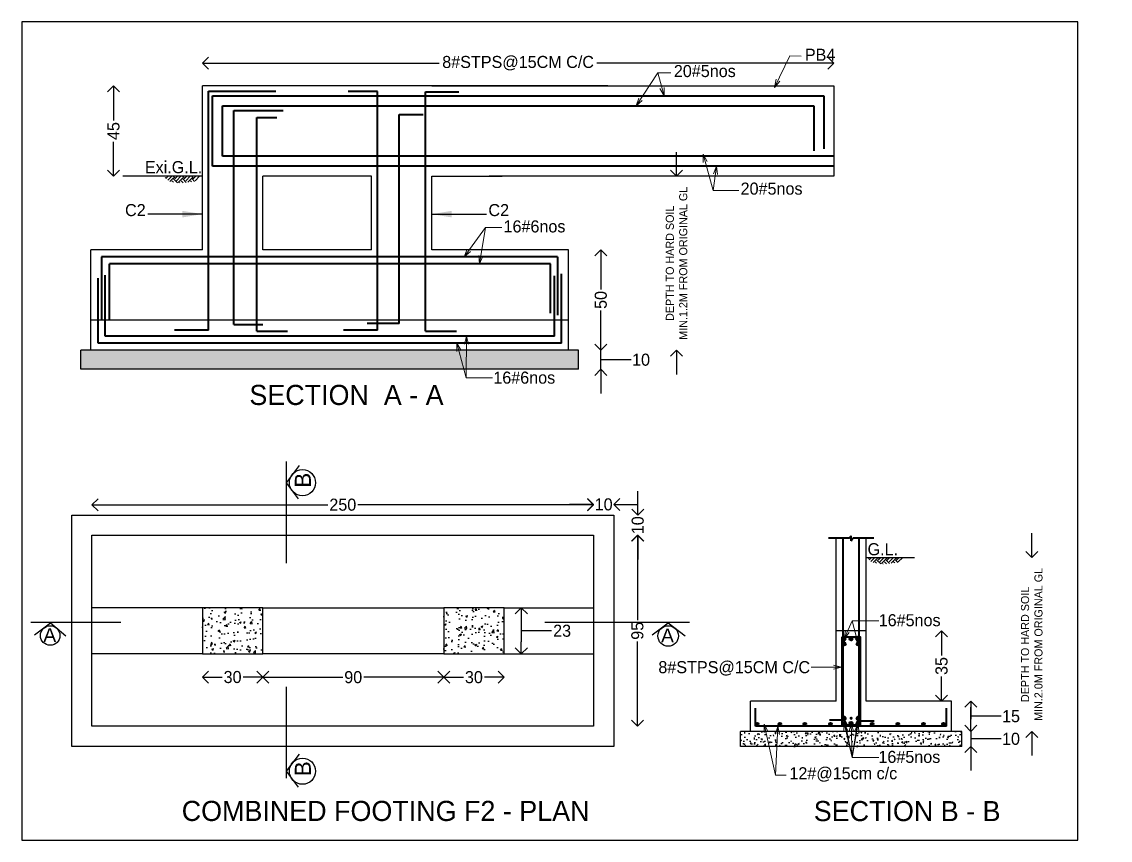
# Model space of a CAD drawing. Header units: metres. Extents: x -16 to 65907, y -5261 to 15511.
# Drawn here: x 34432 to 34973, y 14363 to 14770 of the extents above; entities that cross this region are included whole.
import ezdxf

# ---------------------------------------------------------------- set-up
doc = ezdxf.new("R2010")
doc.units = ezdxf.units.M
doc.header["$PDMODE"] = 67
doc.header["$PDSIZE"] = -5
doc.layers.get('0').update_dxf_attribs({"color": 6})
doc.layers.add('BC-PLASTER', color=86, linetype='Continuous')
doc.styles.add('ARIAL', font='arial.ttf', dxfattribs={"height": 0.2})
doc.styles.add('ARIEL', font='arial.ttf')
doc.styles.add('BC-1IN10-3', font='FreeSans.ttf', dxfattribs={"height": 6})
doc.styles.add('BC-1IN50-1', font='FreeSans.ttf', dxfattribs={"height": 10})
doc.styles.add('krishna 1', font='arial.ttf', dxfattribs={"height": 20})
doc.dimstyles.new('BC-1IN10-3', dxfattribs={"dimtxt": 6, "dimasz": 6, "dimexe": 0.18, "dimexo": 0.0625, "dimgap": 1, "dimtad": 0, "dimtoh": 1, "dimzin": 12, "dimdsep": 46, "dimtxsty": 'BC-1IN10-3', "dimblk": 'OPEN90', "dimcen": 0.09, "dimse1": 1, "dimse2": 1, "dimclrd": 256, "dimclre": 256, "dimclrt": 7, "dimadec": 0, "dimazin": 0, "dimtfac": 1, "dimtdec": 1, "dimtofl": 0, "dimtmove": 1, "dimatfit": 3, "dimldrblk": 'OPEN90', "dimfxl": 1, "dimtolj": 1, "dimtzin": 0, "dimlwd": -3, "dimarcsym": 0})
doc.dimstyles.new('BC-1IN50-1', dxfattribs={"dimtxt": 10, "dimasz": 10, "dimexe": 0.18, "dimexo": 0.0625, "dimgap": 1, "dimtad": 0, "dimdec": 1, "dimzin": 12, "dimdsep": 46, "dimtxsty": 'BC-1IN50-1', "dimblk": 'OPEN90', "dimcen": 0.09, "dimse1": 1, "dimse2": 1, "dimclrd": 8, "dimclre": 256, "dimclrt": 7, "dimadec": 0, "dimazin": 0, "dimtfac": 1, "dimtdec": 0, "dimtofl": 0, "dimtmove": 1, "dimatfit": 3, "dimfxl": 1, "dimtolj": 1, "dimtzin": 0, "dimlwd": -3, "dimarcsym": 0})
doc.dimstyles.new('KRISHNA', dxfattribs={"dimtxt": 12, "dimasz": 5, "dimexe": 6, "dimexo": 8, "dimgap": 1, "dimtad": 1, "dimdsep": 46, "dimtxsty": 'krishna 1', "dimblk": 'DOT', "dimcen": 10, "dimclrd": 8, "dimclre": 8, "dimclrt": 256, "dimazin": 0, "dimtfac": 1, "dimtix": 1, "dimtmove": 2, "dimatfit": 3, "dimfxl": 1, "dimlwd": 5, "dimlwe": 5, "dimarcsym": 0})
pattern_1 = [(50, (0, 0), (9.1092334, -0.7969543), [0.9525, -10.4775]), (355, (0, 0), (-1.7621413, 9.5528321), [0.762, -8.382]), (100.451, (0.759, -0.066), (7.347125, 8.7558344), [0.8095, -8.9045]), (46.1842, (0, 2.54), (13.553952, -2.1021164), [1.42875, -15.71625]), (96.6356, (1.13, 2.365), (11.8702117, 12.371278), [1.21425, -13.35675]), (351.184, (0, 2.54), (11.8702303, 12.371256), [1.143, -12.573]), (21, (1.27, 1.905), (7.580744, -5.113276), [0.9525, -10.4775]), (326, (1.27, 1.905), (3.0901014, 9.2093983), [0.762, -8.382]), (71.4514, (1.902, 1.479), (10.6708245, 4.0961429), [0.8095, -8.9045]), (37.5, (0, 0), (0.15443016, 4.22775194), [0, -8.2804, 0, -8.509, 0, -8.41375]), (7.5, (0, 0), (3.3409831, 5.00902874), [0, -4.8514, 0, -8.0899, 0, -3.20675]), (-32.5, (-2.832, 0), (6.77952976, -0.2864372), [0, -3.175, 0, -9.906, 0, -13.1445]), (-42.5, (-4.102, 0), (7.4064591, 1.27132455), [0, -4.1275, 0, -6.5786, 0, -9.3345])]

# ---------------------------------------------------------------- blocks, each defined once
blk = doc.blocks.new('_OPEN90')
at = {"color": 0, "linetype": 'ByBlock'}
for p, q in [((0, 0), (-1, 0)), ((-0.5, 0.5), (0, 0)), ((0, 0), (-0.5, -0.5))]:
    blk.add_line(p, q, dxfattribs=at)
blk = doc.blocks.new('*D1162')
at = {"lineweight": -3}
for p, q in [((34903.54, 14426.34), (34903.54, 14423.34)), ((34916.6, 14424.84), (34903.54, 14424.84)), ((34918.6, 14424.84), (34916.6, 14424.84))]:
    blk.add_line(p, q, dxfattribs=at)
at = {"layer": 'Defpoints', "color": 0}
for p in [(34877.54, 14432.34), (34877.54, 14417.34), (34903.54, 14417.34)]:
    blk.add_point(p, dxfattribs=at)
at = {"lineweight": -3, "xscale": 6, "yscale": 6, "zscale": 6}
for p, rotation in [((34903.54, 14432.34), 90), ((34903.54, 14417.34), 270)]:
    blk.add_blockref('_OPEN90', p, dxfattribs=dict(at, rotation=rotation))
at = {"color": 7, "lineweight": 18, "insert": (34923.58, 14424.84), "char_height": 6, "attachment_point": 5, "style": 'BC-1IN10-3'}
blk.add_mtext('\\A1;15', dxfattribs=at)
blk = doc.blocks.new('*D1163')
at = {"lineweight": -3}
for p, q in [((34903.54, 14423.34), (34903.54, 14429.34)), ((34903.54, 14417.34), (34903.54, 14409.84)), ((34916.6, 14413.59), (34903.54, 14413.59)), ((34918.6, 14413.59), (34916.6, 14413.59)), ((34903.54, 14403.84), (34903.54, 14397.84))]:
    blk.add_line(p, q, dxfattribs=at)
at = {"layer": 'Defpoints', "color": 0}
for p in [(34899.04, 14417.34), (34899.04, 14409.84), (34903.54, 14409.84)]:
    blk.add_point(p, dxfattribs=at)
at = {"lineweight": -3, "xscale": 6, "yscale": 6, "zscale": 6}
for p, rotation in [((34903.54, 14417.34), 270), ((34903.54, 14409.84), 90)]:
    blk.add_blockref('_OPEN90', p, dxfattribs=dict(at, rotation=rotation))
at = {"color": 7, "lineweight": 18, "insert": (34923.56, 14413.59), "char_height": 6, "attachment_point": 5, "style": 'BC-1IN10-3'}
blk.add_mtext('\\A1;10', dxfattribs=at)
blk = doc.blocks.new('_Dot')
at = {"color": 0, "linetype": 'ByBlock', "lineweight": -2}
blk.add_line((-0.5, 0), (-1, 0), dxfattribs=at)
at = {"color": 0, "linetype": 'ByBlock', "const_width": 0.5}
blk.add_lwpolyline([(-0.25, 0, 1), (0.25, 0, 1)], format="xyb", close=True, dxfattribs=at)
blk = doc.blocks.new('*D1164')
at = {"lineweight": -3}
for p, q in [((34889.04, 14461.34), (34889.04, 14455.11)), ((34889.04, 14438.34), (34889.04, 14444.57))]:
    blk.add_line(p, q, dxfattribs=at)
at = {"layer": 'Defpoints', "color": 0}
for p in [(34851.54, 14467.34), (34889.04, 14467.34), (34851.54, 14432.34)]:
    blk.add_point(p, dxfattribs=at)
at = {"lineweight": -3, "xscale": 6, "yscale": 6, "zscale": 6}
for p, rotation in [((34889.04, 14467.34), 90), ((34889.04, 14432.34), 270)]:
    blk.add_blockref('_OPEN90', p, dxfattribs=dict(at, rotation=rotation))
at = {"color": 7, "lineweight": 18, "insert": (34889.04, 14449.84), "char_height": 6, "attachment_point": 5, "rotation": 90, "style": 'BC-1IN10-3'}
blk.add_mtext('\\A1;35', dxfattribs=at)
blk = doc.blocks.new('*D1165')
at = {"lineweight": -3}
for p, q in [((34719.55, 14612.89), (34719.55, 14618.89)), ((34719.55, 14597.39), (34719.55, 14606.89)), ((34732.61, 14602.14), (34719.55, 14602.14)), ((34734.61, 14602.14), (34732.61, 14602.14)), ((34719.55, 14591.39), (34719.55, 14585.39))]:
    blk.add_line(p, q, dxfattribs=at)
at = {"layer": 'Defpoints', "color": 0}
for p in [(34701.51, 14606.89), (34719.55, 14606.89), (34701.51, 14597.39)]:
    blk.add_point(p, dxfattribs=at)
at = {"lineweight": -3, "xscale": 6, "yscale": 6, "zscale": 6}
for p, rotation in [((34719.55, 14606.89), 270), ((34719.55, 14597.39), 90)]:
    blk.add_blockref('_OPEN90', p, dxfattribs=dict(at, rotation=rotation))
at = {"color": 7, "lineweight": 18, "insert": (34739.56, 14602.14), "char_height": 6, "attachment_point": 5, "style": 'BC-1IN10-3'}
blk.add_mtext('\\A1;10', dxfattribs=at)
blk = doc.blocks.new('*D1166')
at = {"lineweight": -3}
for p, q in [((34719.55, 14650.89), (34719.55, 14637.12)), ((34719.55, 14612.89), (34719.55, 14626.66))]:
    blk.add_line(p, q, dxfattribs=at)
at = {"layer": 'Defpoints', "color": 0}
for p in [(34676.46, 14656.89), (34676.46, 14606.89), (34719.55, 14606.89)]:
    blk.add_point(p, dxfattribs=at)
at = {"lineweight": -3, "xscale": 6, "yscale": 6, "zscale": 6}
for p, rotation in [((34719.55, 14656.89), 90), ((34719.55, 14606.89), 270)]:
    blk.add_blockref('_OPEN90', p, dxfattribs=dict(at, rotation=rotation))
at = {"color": 7, "lineweight": 18, "insert": (34719.55, 14631.89), "char_height": 6, "attachment_point": 5, "rotation": 90, "style": 'BC-1IN10-3'}
blk.add_mtext('\\A1;50', dxfattribs=at)
blk = doc.blocks.new('*D1167')
at = {"lineweight": -3}
for p, q in [((34472.46, 14530.03), (34583.69, 14530.03)), ((34709.96, 14530.03), (34598.74, 14530.03))]:
    blk.add_line(p, q, dxfattribs=at)
at = {"layer": 'Defpoints', "color": 0}
for p in [(34715.96, 14530.03), (34466.46, 14508.97), (34715.96, 14508.97)]:
    blk.add_point(p, dxfattribs=at)
at = {"lineweight": -3, "xscale": 6, "yscale": 6, "zscale": 6, "rotation": 180}
blk.add_blockref('_OPEN90', (34466.46, 14530.03), dxfattribs=at)
at = {"lineweight": -3, "xscale": 6, "yscale": 6, "zscale": 6}
blk.add_blockref('_OPEN90', (34715.96, 14530.03), dxfattribs=at)
at = {"color": 7, "lineweight": 18, "insert": (34591.21, 14530.03), "char_height": 6, "attachment_point": 5, "style": 'BC-1IN10-3'}
blk.add_mtext('\\A1;250', dxfattribs=at)
blk = doc.blocks.new('*D1168')
at = {"lineweight": -3}
for p, q in [((34737.75, 14508.84), (34737.75, 14472.59)), ((34737.75, 14425.84), (34737.75, 14462.1))]:
    blk.add_line(p, q, dxfattribs=at)
at = {"layer": 'Defpoints', "color": 0}
for p in [(34713.71, 14514.84), (34713.71, 14419.84), (34737.75, 14419.84)]:
    blk.add_point(p, dxfattribs=at)
at = {"lineweight": -3, "xscale": 6, "yscale": 6, "zscale": 6}
for p, rotation in [((34737.75, 14514.84), 90), ((34737.75, 14419.84), 270)]:
    blk.add_blockref('_OPEN90', p, dxfattribs=dict(at, rotation=rotation))
at = {"color": 7, "lineweight": 18, "insert": (34737.75, 14467.34), "char_height": 6, "attachment_point": 5, "rotation": 90, "style": 'BC-1IN10-3'}
blk.add_mtext('\\A1;95', dxfattribs=at)
blk = doc.blocks.new('*D1169')
at = {"lineweight": -3}
for p, q in [((34527.39, 14444.32), (34531.15, 14444.32)), ((34545.39, 14444.32), (34541.64, 14444.32))]:
    blk.add_line(p, q, dxfattribs=at)
at = {"layer": 'Defpoints', "color": 0}
for p in [(34521.39, 14487.51), (34551.39, 14487.51), (34551.39, 14444.32)]:
    blk.add_point(p, dxfattribs=at)
at = {"lineweight": -3, "xscale": 6, "yscale": 6, "zscale": 6, "rotation": 180}
blk.add_blockref('_OPEN90', (34521.39, 14444.32), dxfattribs=at)
at = {"lineweight": -3, "xscale": 6, "yscale": 6, "zscale": 6}
blk.add_blockref('_OPEN90', (34551.39, 14444.32), dxfattribs=at)
at = {"color": 7, "lineweight": 18, "insert": (34536.39, 14444.32), "char_height": 6, "attachment_point": 5, "style": 'BC-1IN10-3'}
blk.add_mtext('\\A1;30', dxfattribs=at)
blk = doc.blocks.new('*D1170')
at = {"lineweight": -3}
for p, q in [((34557.39, 14444.26), (34591.19, 14444.26)), ((34635.42, 14444.26), (34601.63, 14444.26))]:
    blk.add_line(p, q, dxfattribs=at)
at = {"layer": 'Defpoints', "color": 0}
for p in [(34551.39, 14464.34), (34641.42, 14464.34), (34641.42, 14444.26)]:
    blk.add_point(p, dxfattribs=at)
at = {"lineweight": -3, "xscale": 6, "yscale": 6, "zscale": 6, "rotation": 180}
blk.add_blockref('_OPEN90', (34551.39, 14444.26), dxfattribs=at)
at = {"lineweight": -3, "xscale": 6, "yscale": 6, "zscale": 6}
blk.add_blockref('_OPEN90', (34641.42, 14444.26), dxfattribs=at)
at = {"color": 7, "lineweight": 18, "insert": (34596.41, 14444.26), "char_height": 6, "attachment_point": 5, "style": 'BC-1IN10-3'}
blk.add_mtext('\\A1;90', dxfattribs=at)
blk = doc.blocks.new('*D1171')
at = {"lineweight": -3}
for p, q in [((34647.42, 14444.26), (34651.18, 14444.26)), ((34665.42, 14444.26), (34661.66, 14444.26))]:
    blk.add_line(p, q, dxfattribs=at)
at = {"layer": 'Defpoints', "color": 0}
for p in [(34671.42, 14465.44), (34641.42, 14455.26), (34671.42, 14444.26)]:
    blk.add_point(p, dxfattribs=at)
at = {"lineweight": -3, "xscale": 6, "yscale": 6, "zscale": 6, "rotation": 180}
blk.add_blockref('_OPEN90', (34641.42, 14444.26), dxfattribs=at)
at = {"lineweight": -3, "xscale": 6, "yscale": 6, "zscale": 6}
blk.add_blockref('_OPEN90', (34671.42, 14444.26), dxfattribs=at)
at = {"color": 7, "lineweight": 18, "insert": (34656.42, 14444.26), "char_height": 6, "attachment_point": 5, "style": 'BC-1IN10-3'}
blk.add_mtext('\\A1;30', dxfattribs=at)
blk = doc.blocks.new('*D1172')
at = {"lineweight": -3}
for p, q in [((34680, 14472.84), (34680, 14461.84)), ((34693.06, 14467.34), (34680, 14467.34)), ((34695.06, 14467.34), (34693.06, 14467.34))]:
    blk.add_line(p, q, dxfattribs=at)
at = {"layer": 'Defpoints', "color": 0}
for p in [(34671.42, 14478.84), (34671.42, 14455.84), (34680, 14455.84)]:
    blk.add_point(p, dxfattribs=at)
at = {"lineweight": -3, "xscale": 6, "yscale": 6, "zscale": 6}
for p, rotation in [((34680, 14478.84), 90), ((34680, 14455.84), 270)]:
    blk.add_blockref('_OPEN90', p, dxfattribs=dict(at, rotation=rotation))
at = {"color": 7, "lineweight": 18, "insert": (34700.29, 14467.34), "char_height": 6, "attachment_point": 5, "style": 'BC-1IN10-3'}
blk.add_mtext('\\A1;23', dxfattribs=at)
blk = doc.blocks.new('*D1173')
at = {"lineweight": -3}
for p, q in [((34709.96, 14530.19), (34703.96, 14530.19)), ((34731.96, 14530.19), (34737.96, 14530.19))]:
    blk.add_line(p, q, dxfattribs=at)
at = {"layer": 'Defpoints', "color": 0}
for p in [(34725.96, 14530.19), (34715.96, 14519.37), (34725.96, 14519.37)]:
    blk.add_point(p, dxfattribs=at)
at = {"lineweight": -3, "xscale": 6, "yscale": 6, "zscale": 6}
blk.add_blockref('_OPEN90', (34715.96, 14530.19), dxfattribs=at)
at = {"lineweight": -3, "xscale": 6, "yscale": 6, "zscale": 6, "rotation": 180}
blk.add_blockref('_OPEN90', (34725.96, 14530.19), dxfattribs=at)
at = {"color": 7, "lineweight": 18, "insert": (34720.96, 14530.19), "char_height": 6, "attachment_point": 5, "style": 'BC-1IN10-3'}
blk.add_mtext('\\A1;10', dxfattribs=at)
blk = doc.blocks.new('*D1174')
at = {"lineweight": -3}
for p, q in [((34737.92, 14530.84), (34737.92, 14536.84)), ((34737.92, 14508.84), (34737.92, 14502.84))]:
    blk.add_line(p, q, dxfattribs=at)
at = {"layer": 'Defpoints', "color": 0}
for p in [(34728.15, 14524.84), (34737.92, 14524.84), (34728.88, 14514.84)]:
    blk.add_point(p, dxfattribs=at)
at = {"lineweight": -3, "xscale": 6, "yscale": 6, "zscale": 6}
for p, rotation in [((34737.92, 14524.84), 270), ((34737.92, 14514.84), 90)]:
    blk.add_blockref('_OPEN90', p, dxfattribs=dict(at, rotation=rotation))
at = {"color": 7, "lineweight": 18, "insert": (34737.92, 14519.84), "char_height": 6, "attachment_point": 5, "rotation": 90, "style": 'BC-1IN10-3'}
blk.add_mtext('\\A1;10', dxfattribs=at)
blk = doc.blocks.new('*D1175')
at = {"lineweight": -3}
for p, q in [((34933.92, 14509.84), (34933.92, 14515.84)), ((34933.92, 14411.34), (34933.92, 14405.34))]:
    blk.add_line(p, q, dxfattribs=at)
at = {"layer": 'Defpoints', "color": 0}
for p in [(34860.42, 14503.84), (34860.42, 14417.34), (34933.92, 14417.34)]:
    blk.add_point(p, dxfattribs=at)
at = {"lineweight": -3, "xscale": 6, "yscale": 6, "zscale": 6}
for p, rotation in [((34933.92, 14503.84), 270), ((34933.92, 14417.34), 90)]:
    blk.add_blockref('_OPEN90', p, dxfattribs=dict(at, rotation=rotation))
at = {"color": 7, "lineweight": 18, "insert": (34933.92, 14460.59), "char_height": 6, "attachment_point": 5, "rotation": 90, "style": 'BC-1IN10-3'}
blk.add_mtext('\\A1;{\\H0.666667x;DEPTH TO HARD SOIL\\PMIN.2.0M FROM ORIGINAL GL}', dxfattribs=at)
blk = doc.blocks.new('*D1176')
at = {"lineweight": -3}
for p, q in [((34757.23, 14699.39), (34757.23, 14705.39)), ((34757.23, 14600.89), (34757.23, 14594.89))]:
    blk.add_line(p, q, dxfattribs=at)
at = {"layer": 'Defpoints', "color": 0}
for p in [(34683.73, 14693.39), (34683.73, 14606.89), (34757.23, 14606.89)]:
    blk.add_point(p, dxfattribs=at)
at = {"lineweight": -3, "xscale": 6, "yscale": 6, "zscale": 6}
for p, rotation in [((34757.23, 14693.39), 270), ((34757.23, 14606.89), 90)]:
    blk.add_blockref('_OPEN90', p, dxfattribs=dict(at, rotation=rotation))
at = {"color": 7, "lineweight": 18, "insert": (34757.23, 14650.14), "char_height": 6, "attachment_point": 5, "rotation": 90, "style": 'BC-1IN10-3'}
blk.add_mtext('\\A1;{\\H0.666667x;DEPTH TO HARD SOIL\\PMIN.1.2M FROM ORIGINAL GL}', dxfattribs=at)
blk = doc.blocks.new('*D1177')
at = {"lineweight": -3}
for p, q in [((34477.18, 14732.39), (34477.18, 14721.17)), ((34477.18, 14699.39), (34477.18, 14710.6))]:
    blk.add_line(p, q, dxfattribs=at)
at = {"layer": 'Defpoints', "color": 0}
for p in [(34521.39, 14738.39), (34477.18, 14693.39), (34521.39, 14693.39)]:
    blk.add_point(p, dxfattribs=at)
at = {"lineweight": -3, "xscale": 6, "yscale": 6, "zscale": 6}
for p, rotation in [((34477.18, 14738.39), 90), ((34477.18, 14693.39), 270)]:
    blk.add_blockref('_OPEN90', p, dxfattribs=dict(at, rotation=rotation))
at = {"color": 7, "lineweight": 18, "insert": (34477.18, 14715.89), "char_height": 6, "attachment_point": 5, "rotation": 90, "style": 'BC-1IN10-3'}
blk.add_mtext('\\A1;45', dxfattribs=at)
blk = doc.blocks.new('*D1195')
at = {"lineweight": -3}
for p, q in [((34527.39, 14749.64), (34639.2, 14749.64)), ((34829.42, 14749.64), (34717.62, 14749.64))]:
    blk.add_line(p, q, dxfattribs=at)
at = {"layer": 'Defpoints', "color": 0}
for p in [(34835.42, 14749.64), (34521.39, 14746.84), (34835.42, 14738.39)]:
    blk.add_point(p, dxfattribs=at)
at = {"lineweight": -3, "xscale": 6, "yscale": 6, "zscale": 6, "rotation": 180}
blk.add_blockref('_OPEN90', (34521.39, 14749.64), dxfattribs=at)
at = {"lineweight": -3, "xscale": 6, "yscale": 6, "zscale": 6}
blk.add_blockref('_OPEN90', (34835.42, 14749.64), dxfattribs=at)
at = {"color": 7, "lineweight": 18, "insert": (34678.41, 14749.64), "char_height": 6, "attachment_point": 5, "style": 'BC-1IN10-3'}
blk.add_mtext('\\A1;{8#STPS@15CM C/C}', dxfattribs=at)

msp = doc.modelspace()

# ---------------------------------------------------------------- hatches: boundary and pattern name
at = {"lineweight": 9, "ltscale": 30}
h = msp.add_hatch(dxfattribs=at)
h.set_pattern_fill('EARTH', color=256, scale=13, angle=45, style=0)
h.set_pattern_definition([(45, (56653.8364, 22499.263), (3e-16, 4.5961941), [3.25, -3.25]), (45, (56652.9746, 22500.1248), (3e-16, 4.5961941), [3.25, -3.25]), (45, (56652.113, 22500.9865), (3e-16, 4.5961941), [3.25, -3.25]), (135, (56652.113, 22501.561), (-4.5961941, 6e-16), [3.25, -3.25]), (135, (56652.9746, 22502.423), (-4.5961941, 6e-16), [3.25, -3.25]), (135, (56653.8364, 22503.2846), (-4.5961941, 6e-16), [3.25, -3.25])])
h.paths.add_polyline_path([(34519.897, 14692.159), (34520.297, 14692.958), (34520.726, 14693.387), (34502.523, 14693.387), (34503.625, 14691.626), (34505.492, 14690.693), (34509.093, 14690.16), (34510.961, 14690.027), (34514.829, 14690.56), (34517.763, 14690.826)])
h = msp.add_hatch()
h.set_pattern_fill('AR-CONC', color=256, scale=0.05, style=0)
h.set_pattern_definition(pattern_1)
h.paths.add_polyline_path([(34708.465, 14597.387), (34708.465, 14606.887), (34460.965, 14606.887), (34460.965, 14597.387)])
h.paths.add_polyline_path([(34664.583, 14597.851), (34697.64, 14597.851), (34697.64, 14588.662), (34664.583, 14588.662)], flags=9)
h = msp.add_hatch(dxfattribs=at)
h.set_pattern_fill('EARTH', color=256, scale=13, angle=45, style=0)
h.set_pattern_definition([(45, (57003.626, 22309.7183), (3e-16, 4.5961941), [3.25, -3.25]), (45, (57002.7643, 22310.58), (3e-16, 4.5961941), [3.25, -3.25]), (45, (57001.9025, 22311.442), (3e-16, 4.5961941), [3.25, -3.25]), (135, (57001.9025, 22312.0164), (-4.5961941, 6e-16), [3.25, -3.25]), (135, (57002.7643, 22312.8782), (-4.5961941, 6e-16), [3.25, -3.25]), (135, (57003.626, 22313.74), (-4.5961941, 6e-16), [3.25, -3.25])])
h.paths.add_polyline_path([(34869.686, 14502.614), (34870.087, 14503.413), (34870.516, 14503.842), (34852.313, 14503.842), (34853.415, 14502.081), (34855.282, 14501.148), (34858.883, 14500.615), (34860.75, 14500.482), (34864.618, 14501.015), (34867.553, 14501.282)])
h = msp.add_hatch()
h.set_pattern_fill('AR-CONC', color=256, scale=0.05, style=0)
h.set_pattern_definition(pattern_1)
h.paths.add_polyline_path([(34521.394, 14478.842), (34521.394, 14455.842), (34551.394, 14455.842), (34551.394, 14478.842)])
h = msp.add_hatch()
h.set_pattern_fill('AR-CONC', color=256, scale=0.05, style=0)
h.set_pattern_definition(pattern_1)
h.paths.add_polyline_path([(34641.422, 14478.842), (34641.422, 14455.842), (34671.422, 14455.842), (34671.422, 14478.842)])
at = {"lineweight": 40, "ltscale": 30}
for points in [[(34841.342, 14463.342, 1), (34839.742, 14463.342, 1)], [(34841.342, 14460.842, 1), (34839.742, 14460.842, 1)], [(34844.842, 14463.342, 1), (34843.242, 14463.342, 1)], [(34848.342, 14463.342, 1), (34846.742, 14463.342, 1)], [(34848.342, 14460.842, 1), (34846.742, 14460.842, 1)], [(34841.342, 14423.842, 1), (34839.742, 14423.842, 1)], [(34844.842, 14423.842, 1), (34843.242, 14423.842, 1)], [(34848.342, 14423.842, 1), (34846.742, 14423.842, 1)], [(34797.992, 14420.842, 1), (34796.592, 14420.842, 1)], [(34809.242, 14420.842, 1), (34807.842, 14420.842, 1)], [(34821.742, 14420.842, 1), (34820.342, 14420.842, 1)], [(34834.492, 14420.842, 1), (34833.092, 14420.842, 1)], [(34841.342, 14421.342, 1), (34839.742, 14421.342, 1)], [(34844.842, 14421.342, 1), (34843.242, 14421.342, 1)], [(34848.342, 14421.342, 1), (34846.742, 14421.342, 1)], [(34855.242, 14420.842, 1), (34853.842, 14420.842, 1)], [(34867.992, 14420.842, 1), (34866.592, 14420.842, 1)], [(34880.742, 14420.842, 1), (34879.342, 14420.842, 1)], [(34890.742, 14420.842, 1), (34889.342, 14420.842, 1)]]:
    msp.add_hatch(color=256, dxfattribs=at).paths.add_polyline_path(points)
h = msp.add_hatch()
h.set_pattern_fill('AR-CONC', color=256, style=0)
h.set_pattern_definition([(50, (-12643660.9577, 466383.8423), (7.172601826, -0.6275213498), [0.75, -8.25]), (355, (-12643660.958, 466383.842), (-1.387513336, 7.521921337), [0.6, -6.6]), (100.4514, (-12643660.36, 466383.79), (5.785093817, 6.8943954206), [0.6374019, -7.01142112]), (46.1842, (-12643660.958, 466385.842), (10.672410486, -1.655190143), [1.125, -12.375]), (96.6356, (-12643660.068, 466385.704), (9.3466270555, 9.741178709), [0.95610288, -10.51713]), (351.1842, (-12643660.958, 466385.842), (9.346619451, 9.741186009), [0.9, -9.9]), (21, (-12643659.9577, 466385.3423), (5.9690705212, -4.0261889067), [0.75, -8.25]), (326, (-12643659.958, 466385.342), (2.4331533192, 7.2515004505), [0.6, -6.6]), (71.4514, (-12643659.46, 466385.007), (8.402226286, 3.225304967), [0.6374019, -7.01142112]), (37.5, (-12643660.9577, 466383.8423), (0.12159855317, 3.3289385383), [0, -6.52, 0, -6.7, 0, -6.625]), (7.5, (-12643660.9577, 466383.8423), (2.6306953744, 3.9441171188), [0, -3.82, 0, -6.37, 0, -2.525]), (327.5, (-12643663.1877, 466383.8423), (5.3382243617, -0.22554871734), [0, -2.5, 0, -7.8, 0, -10.35]), (317.5, (-12643664.1877, 466383.8423), (5.8318616934, 1.0010498233), [0, -3.25, 0, -5.18, 0, -7.35])])
h.paths.add_polyline_path([(34899.042, 14417.342), (34789.042, 14417.342), (34789.042, 14409.842), (34899.042, 14409.842)])
h.paths.add_polyline_path([(34896.826, 14410.004), (34896.826, 14417.181), (34903.667, 14417.181), (34903.667, 14410.004)], flags=9)

# ---------------------------------------------------------------- linework, layer by layer
for p, q in [((34521.394, 14656.887), (34521.394, 14738.387)), ((34722.966, 14738.387), (34521.394, 14738.387)), ((34635.422, 14738.387), (34835.422, 14738.387)), ((34835.422, 14738.387), (34835.422, 14693.387)), ((34521.394, 14693.387), (34481.824, 14693.387)), ((34605.422, 14693.387), (34551.394, 14693.387)), ((34635.422, 14693.387), (34670.503, 14693.387)), ((34835.422, 14693.387), (34663.947, 14693.387)), ((34703.465, 14621.887), (34465.965, 14621.887)), ((34708.465, 14597.387), (34708.465, 14606.887)), ((34563.154, 14500.908), (34563.154, 14551.495)), ((34563.154, 14540.995), (34569.654, 14549.495)), ((34569.154, 14532.995), (34563.154, 14540.995)), ((34851.542, 14503.842), (34875.542, 14503.842)), ((34521.394, 14477.092), (34521.394, 14457.592)), ((34659.922, 14477.092), (34659.922, 14477.048)), ((34671.422, 14457.592), (34671.422, 14477.146)), ((34436.003, 14471.658), (34480.753, 14471.658)), ((34437.801, 14465.346), (34445.801, 14471.346)), ((34445.801, 14471.346), (34453.409, 14464.846)), ((34691.753, 14471.658), (34763.577, 14471.658)), ((34745.04, 14465.346), (34753.04, 14471.346)), ((34753.04, 14471.346), (34761.54, 14464.846)), ((34563.154, 14394.014), (34563.154, 14439.408)), ((34894.042, 14417.342), (34894.042, 14432.342)), ((34899.042, 14409.842), (34899.042, 14417.342)), ((34563.154, 14397.513), (34569.654, 14406.013)), ((34569.154, 14389.513), (34563.154, 14397.513))]:
    msp.add_line(p, q)
for p, q in [((34524.394, 14616.887), (34524.394, 14735.757)), ((34524.394, 14735.757), (34557.849, 14735.757)), ((34526.394, 14698.387), (34526.394, 14733.387)), ((34526.394, 14733.387), (34830.422, 14733.387)), ((34608.422, 14735.515), (34593.874, 14735.515)), ((34608.422, 14616.887), (34608.422, 14735.515)), ((34632.422, 14616.387), (34632.422, 14735.451)), ((34632.422, 14735.451), (34648.977, 14735.451)), ((34830.422, 14733.387), (34830.422, 14707.041)), ((34531.394, 14703.387), (34531.394, 14728.387)), ((34531.394, 14728.387), (34825.422, 14728.387)), ((34537.037, 14619.637), (34537.037, 14726.028)), ((34537.037, 14726.028), (34561.63, 14726.028)), ((34825.422, 14728.387), (34825.422, 14706.095)), ((34548.394, 14616.387), (34548.394, 14722.549)), ((34548.394, 14722.549), (34558.469, 14722.549)), ((34619.304, 14620.137), (34619.304, 14724.071)), ((34619.304, 14724.071), (34631.249, 14724.071)), ((34835.422, 14703.387), (34531.394, 14703.387)), ((34835.422, 14698.387), (34526.394, 14698.387)), ((34698.003, 14653.387), (34471.253, 14653.387)), ((34471.253, 14653.387), (34471.253, 14621.887)), ((34694.465, 14649.887), (34475.215, 14649.887)), ((34475.215, 14621.887), (34475.215, 14649.887)), ((34694.465, 14625.387), (34694.465, 14649.887)), ((34698.003, 14653.387), (34698.003, 14624.387)), ((34699.965, 14610.387), (34699.965, 14644.887)), ((34469.465, 14610.387), (34469.465, 14642.637)), ((34472.965, 14613.887), (34472.965, 14644.137)), ((34696.465, 14613.887), (34696.465, 14643.887)), ((34537.037, 14619.637), (34551.396, 14619.637)), ((34619.304, 14620.137), (34603.412, 14620.137)), ((34696.465, 14613.887), (34472.965, 14613.887)), ((34524.394, 14616.887), (34507.503, 14616.887)), ((34548.394, 14616.387), (34563.753, 14616.387)), ((34608.422, 14616.887), (34591.53, 14616.887)), ((34632.422, 14616.387), (34647.78, 14616.387)), ((34699.965, 14610.387), (34469.465, 14610.387)), ((34843.126, 14513.342), (34844.042, 14514.616)), ((34844.042, 14512.069), (34844.042, 14514.616)), ((34843.126, 14513.342), (34832.792, 14513.342)), ((34840.042, 14422.842), (34840.042, 14513.342)), ((34844.042, 14512.069), (34844.958, 14513.342)), ((34855.292, 14513.342), (34844.958, 14513.342)), ((34848.042, 14422.592), (34848.042, 14513.342)), ((34796.542, 14419.842), (34796.542, 14428.842)), ((34891.542, 14419.842), (34891.542, 14428.842)), ((34840.042, 14422.842), (34833.292, 14422.842)), ((34848.042, 14422.592), (34855.542, 14422.592)), ((34891.542, 14419.842), (34796.542, 14419.842))]:
    msp.add_line(p, q, dxfattribs=at)
at = {"linetype": 'Continuous', "lineweight": 25, "ltscale": 0.5}
for p, q in [((34551.394, 14656.887), (34551.394, 14693.387)), ((34605.422, 14656.887), (34605.422, 14693.387)), ((34635.422, 14656.887), (34635.422, 14693.387)), ((34521.394, 14656.887), (34465.965, 14656.887)), ((34465.965, 14621.887), (34465.965, 14656.887)), ((34605.422, 14656.887), (34551.394, 14656.887)), ((34703.465, 14656.887), (34635.422, 14656.887)), ((34703.465, 14606.887), (34703.465, 14656.887)), ((34465.965, 14606.887), (34465.965, 14621.887)), ((34460.965, 14597.387), (34460.965, 14606.887)), ((34708.465, 14606.887), (34460.965, 14606.887)), ((34708.465, 14597.387), (34460.965, 14597.387)), ((34836.542, 14467.342), (34836.542, 14513.342)), ((34851.542, 14467.342), (34851.542, 14513.342)), ((34521.394, 14478.842), (34466.465, 14478.842)), ((34551.394, 14478.842), (34641.422, 14478.842)), ((34671.422, 14478.842), (34715.965, 14478.842)), ((34836.542, 14432.342), (34836.542, 14467.342)), ((34851.542, 14467.342), (34836.542, 14467.342)), ((34851.542, 14432.342), (34851.542, 14467.342)), ((34521.394, 14455.842), (34466.465, 14455.842)), ((34641.422, 14455.842), (34551.394, 14455.842)), ((34671.422, 14455.842), (34715.965, 14455.842)), ((34794.042, 14417.342), (34794.042, 14432.342)), ((34836.542, 14432.342), (34794.042, 14432.342)), ((34894.042, 14432.342), (34851.542, 14432.342)), ((34789.042, 14409.842), (34789.042, 14417.342)), ((34899.042, 14417.342), (34789.042, 14417.342)), ((34899.042, 14409.842), (34789.042, 14409.842))]:
    msp.add_line(p, q, dxfattribs=at)
for points in [[(34456.465, 14524.842), (34725.965, 14524.842), (34725.965, 14409.842), (34456.465, 14409.842)], [(34466.465, 14514.842), (34715.965, 14514.842), (34715.965, 14419.842), (34466.465, 14419.842)]]:
    msp.add_lwpolyline(points, close=True, dxfattribs=at)
for points in [[(34521.394, 14478.842), (34521.394, 14455.842), (34551.394, 14455.842), (34551.394, 14478.842)], [(34641.422, 14478.842), (34641.422, 14455.842), (34671.422, 14455.842), (34671.422, 14478.842)]]:
    msp.add_lwpolyline(points, close=True)
at = {"lineweight": 40, "ltscale": 30}
msp.add_lwpolyline([(34839.542, 14464.342), (34848.542, 14464.342), (34848.542, 14420.342), (34839.542, 14420.342)], close=True, dxfattribs=at)
for centre, radius in [((34571.154, 14540.995), 6.5), ((34445.69, 14464.979), 4.852), ((34753.04, 14464.785), 5.108), ((34571.154, 14397.513), 6.5)]:
    msp.add_circle(centre, radius)
for centre, radius in [((34840.542, 14463.342), 0.8), ((34840.542, 14460.842), 0.8), ((34844.042, 14463.342), 0.8), ((34847.542, 14463.342), 0.8), ((34847.542, 14460.842), 0.8), ((34840.542, 14423.842), 0.8), ((34847.542, 14423.842), 0.8), ((34797.292, 14420.842), 0.7), ((34808.542, 14420.842), 0.7), ((34821.042, 14420.842), 0.7), ((34833.792, 14420.842), 0.7), ((34840.542, 14421.342), 0.8), ((34844.042, 14421.342), 0.8), ((34847.542, 14421.342), 0.8), ((34854.542, 14420.842), 0.7), ((34867.292, 14420.842), 0.7), ((34880.042, 14420.842), 0.7), ((34890.042, 14420.842), 0.7)]:
    msp.add_circle(centre, radius, dxfattribs=at)
at = {"layer": 'Defpoints', "linetype": 'Continuous'}
msp.add_lwpolyline([(34956.785, 14363.192), (34956.785, 14770.228), (34431.542, 14770.228), (34431.542, 14363.192)], close=True, dxfattribs=at)

# ---------------------------------------------------------------- texts
at = {"lineweight": 9, "ltscale": 30, "style": 'BC-1IN10-3'}
for s, p in [('Exi.G.L.', (34492.762, 14694.927)), ('G.L.', (34852.215, 14504.913))]:
    msp.add_text(s, height=6, dxfattribs=at).set_placement(p)
at = {"lineweight": 9, "ltscale": 30}
for s, insert, char_height, width, attachment_point, style in [('PB4', (34821.036, 14750.83), 6, 169.72239, 7, 'BC-1IN10-3'), ('20#5nos', (34755.88, 14742.643), 6, 169.72239, 7, 'BC-1IN10-3'), ('20#5nos', (34789.08, 14684.162, 21.17), 6, 169.72239, 7, 'BC-1IN10-3'), ('{C2}', (34493.168, 14679.567), 6, 32.43954, 3, 'BC-1IN10-3'), ('{C2}', (34663.648, 14679.567), 6, 32.43954, 1, 'BC-1IN10-3'), ('16#6nos', (34671.16, 14665.382), 6, 169.72239, 7, 'BC-1IN10-3'), ('16#6nos', (34666.083, 14590.162, 21.17), 6, 169.72239, 7, 'BC-1IN10-3'), ('SECTION  A - A', (34544.751, 14589.647), 10, 169.72239, 1, 'BC-1IN10-3'), ('16#5nos', (34857.757, 14469.532, 21.17), 6, 169.72239, 7, 'BC-1IN10-3'), ('A ', (34442.297, 14468.633), 6.8, 169.72239, 1, 'ARIAL'), ('A ', (34749.542, 14468.401), 6.8, 169.72239, 1, 'ARIAL'), ('{{\\C7;8#STPS@15CM C/C}}', (34748.168, 14445.058), 6, 83.97149, 7, 'BC-1IN10-3'), ('16#5nos', (34857.617, 14401.564, 21.17), 6, 169.72239, 7, 'BC-1IN10-3'), ('12#@15cm c/c', (34813.346, 14392.301, 21.17), 6, 169.72239, 7, 'BC-1IN10-3'), ('{COMBINED FOOTING F2 - PLAN\\P }', (34511.098, 14382.768), 10, 211.5673, 1, 'BC-1IN10-3'), ('SECTION B - B', (34825.477, 14382.697), 10, 169.72239, 1, 'BC-1IN10-3')]:
    msp.add_mtext(s, dxfattribs=dict(at, insert=insert, char_height=char_height, width=width, attachment_point=attachment_point, style=style))
at = {"char_height": 8, "width": 339.44477, "attachment_point": 1, "rotation": 90, "style": 'ARIEL'}
for insert in [(34567.333, 14538.492), (34567.333, 14395.011)]:
    msp.add_mtext('B', dxfattribs=dict(at, insert=insert))

# ---------------------------------------------------------------- dimensions: what is measured, and where the dimension line sits
at = {"lineweight": 18}
dim = msp.add_linear_dim(base=(34835.422, 14749.645, -98.394), p1=(34521.394, 14746.84), p2=(34835.422, 14738.387), text='{8#STPS@15CM C/C}', dimstyle='BC-1IN10-3', override={"dimtolj": 1}, dxfattribs=at)
dim.commit()
dim.dimension.update_dxf_attribs({"geometry": '*D1195', "text_midpoint": (34678.408, 14749.645, -98.394), "dimtype": 160})
for base, p1, p2, picture, middle in [((34477.185, 14693.387), (34521.394, 14738.387), (34521.394, 14693.387), '*D1177', (34477.185, 14715.887)), ((34737.917, 14524.842), (34728.879, 14514.842), (34728.15, 14524.842), '*D1174', (34737.917, 14519.842)), ((34737.749, 14419.842), (34713.711, 14514.842), (34713.711, 14419.842), '*D1168', (34737.749, 14467.342)), ((34680.003, 14455.842), (34671.422, 14478.842), (34671.422, 14455.842), '*D1172', (34696.061, 14467.342)), ((34889.042, 14467.342), (34851.542, 14432.342), (34851.542, 14467.342), '*D1164', (34889.042, 14449.842)), ((34903.542, 14417.342), (34877.542, 14432.342), (34877.542, 14417.342), '*D1162', (34919.601, 14424.842))]:
    dim = msp.add_linear_dim(base=base, p1=p1, p2=p2, angle=90, dimstyle='BC-1IN10-3', dxfattribs=at)
    dim.commit()
    dim.dimension.update_dxf_attribs({"geometry": picture, "text_midpoint": middle})
for base, p1, p2, text, picture, middle in [((34757.229, 14606.887), (34683.729, 14693.387), (34683.729, 14606.887), '{\\H0.666667x;DEPTH TO HARD SOIL\\PMIN.1.2M FROM ORIGINAL GL}', '*D1176', (34757.229, 14650.137)), ((34933.915, 14417.342), (34860.415, 14503.842), (34860.415, 14417.342), '{\\H0.666667x;DEPTH TO HARD SOIL\\PMIN.2.0M FROM ORIGINAL GL}', '*D1175', (34933.915, 14460.592))]:
    dim = msp.add_linear_dim(base=base, p1=p1, p2=p2, angle=90, text=text, dimstyle='BC-1IN10-3', override={"dimtolj": 1}, dxfattribs=at)
    dim.commit()
    dim.dimension.update_dxf_attribs({"geometry": picture, "text_midpoint": middle, "dimtype": 160})
for base, p1, p2, picture, middle in [((34719.55, 14606.887), (34676.465, 14656.887), (34676.465, 14606.887), '*D1166', (34719.55, 14631.887)), ((34719.549685772, 14606.886942164), (34701.512011889, 14597.386942164), (34701.512011889, 14606.886942164), '*D1165', (34735.608286595, 14602.136942164))]:
    dim = msp.add_linear_dim(base=base, p1=p1, p2=p2, angle=90, dimstyle='BC-1IN10-3', override={"dimdec": 0}, dxfattribs=at)
    dim.commit()
    dim.dimension.update_dxf_attribs({"geometry": picture, "text_midpoint": middle})
for base, p1, p2, picture, middle in [((34715.964942734, 14530.03089261), (34466.464942734, 14508.965687955), (34715.964942734, 14508.965687955), '*D1167', (34591.214942734, 14530.03089261)), ((34641.422, 14444.255), (34551.394, 14464.342), (34641.422, 14464.342), '*D1170', (34596.408, 14444.255))]:
    dim = msp.add_linear_dim(base=base, p1=p1, p2=p2, dimstyle='BC-1IN10-3', override={"dimdec": 0}, dxfattribs=at)
    dim.commit()
    dim.dimension.update_dxf_attribs({"geometry": picture, "text_midpoint": middle})
for base, p1, p2, picture, middle in [((34725.965, 14530.187), (34715.965, 14519.372), (34725.965, 14519.372), '*D1173', (34720.965, 14530.187)), ((34551.394, 14444.323), (34521.394, 14487.507), (34551.394, 14487.507), '*D1169', (34536.394, 14444.323)), ((34671.422, 14444.255), (34641.422, 14455.255), (34671.422, 14465.44), '*D1171', (34656.422, 14444.255))]:
    dim = msp.add_linear_dim(base=base, p1=p1, p2=p2, dimstyle='BC-1IN10-3', dxfattribs=at)
    dim.commit()
    dim.dimension.update_dxf_attribs({"geometry": picture, "text_midpoint": middle})
dim = msp.add_linear_dim(base=(34903.542, 14409.842), p1=(34899.042, 14417.342), p2=(34899.042, 14409.842), angle=90, text='10', dimstyle='BC-1IN10-3', dxfattribs=at)
dim.commit()
dim.dimension.update_dxf_attribs({"geometry": '*D1163', "text_midpoint": (34919.601, 14413.592)})

# ---------------------------------------------------------------- leaders
for points in [[(34805.871, 14737.583), (34813.498, 14753.227), (34819.245, 14753.205)], [(34737.108, 14728.387), (34747.987, 14744.887), (34754.358, 14744.863)], [(34750.987, 14733.387), (34747.987, 14744.887)], [(34770.375, 14704.387), (34775.375, 14686.387), (34788.173, 14686.387)], [(34777.125, 14698.387), (34775.375, 14686.387)], [(34651.503, 14653.387), (34662.253, 14667.887), (34670.253, 14667.887)], [(34659.253, 14649.887), (34662.253, 14667.887)], [(34652.753, 14613.887), (34652.503, 14593.137)], [(34648.003, 14610.387), (34652.503, 14593.137), (34665.753, 14593.137)], [(34840.542, 14463.342), (34844.542, 14472.342), (34857.792, 14472.342)], [(34847.542, 14460.842), (34844.542, 14472.342)], [(34839.25, 14449.246), (34824.236, 14449.246)], [(34840.542, 14423.842), (34844.542, 14404.342)], [(34847.542, 14423.842), (34844.542, 14404.342)], [(34800.869, 14420.842), (34806.458, 14395.485), (34811.708, 14395.485)], [(34807.619, 14419.842), (34806.458, 14395.485)], [(34840.542, 14421.342), (34844.542, 14404.342), (34857.792, 14404.342)], [(34844.042, 14421.342), (34844.542, 14404.342)], [(34847.542, 14421.342), (34844.542, 14404.342)]]:
    msp.add_leader(points, dimstyle='KRISHNA', override={"dimasz": 4, "dimtad": 0, "dimtxsty": 'ARIAL', "dimldrblk": 'Open30'})
at = {"layer": 'BC-PLASTER', "linetype": 'Continuous', "annotation_type": 0, "has_hookline": 1, "text_width": 9.712}
for points, hookline_direction in [([(34521.394, 14674.567), (34494.168, 14674.567)], 1), ([(34635.422, 14674.567), (34662.648, 14674.567)], 0)]:
    msp.add_leader(points, dimstyle='BC-1IN50-1', override={"dimtad": 0}, dxfattribs=dict(at, hookline_direction=hookline_direction))

doc.saveas('drawing.dxf')
